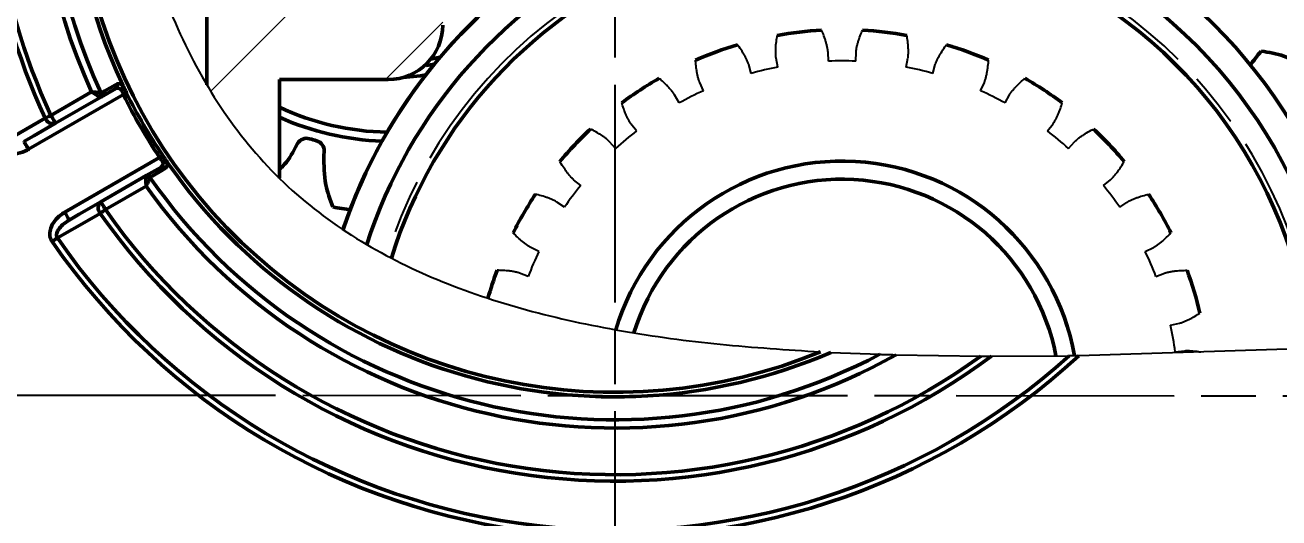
# Model space of a CAD drawing. Header units: millimetres. Extents: x 5395 to 6471, y 1829 to 2617.
# Drawn here: x 5864.8 to 5933.9, y 1956.1 to 1983.2 of the extents above; entities that cross this region are included whole.
import ezdxf

# ---------------------------------------------------------------- set-up
doc = ezdxf.new("R2010")
doc.units = ezdxf.units.MM
doc.linetypes.add('AM_ISO08W050', pattern=[18, 12, -1.5, 3, -1.5])
for name, color, linetype, lineweight in [('AM_5', 3, 'Continuous', 25), ('AM_7', 4, 'AM_ISO08W050', 25), ('AM_BOR', 7, 'Continuous', 50), ('CAXA0', 7, 'Continuous', 70), ('剖面线', 5, 'Continuous', 20)]:
    doc.layers.add(name, color=color, linetype=linetype, lineweight=lineweight)
doc.styles.add('工程字', font='gbenor.shx', dxfattribs={"width": 0.707, "bigfont": 'hztxt.shx'})
doc.dimstyles.new('AM_GB$0', dxfattribs={"dimtxt": 3.5, "dimasz": 2.5, "dimexe": 1, "dimexo": 1, "dimgap": 0.5, "dimtad": 1, "dimdsep": 46, "dimtxsty": '工程字', "dimcen": 0, "dimclrd": 256, "dimclre": 256, "dimclrt": 2, "dimadec": 0, "dimazin": 2, "dimtp": 0.1, "dimtm": 0.1, "dimtfac": 0.71, "dimtmove": 0, "dimatfit": 3, "dimfxl": 0, "dimlwd": -1, "dimlwe": -1, "dimarcsym": 0})

# ---------------------------------------------------------------- blocks, each defined once
blk = doc.blocks.new('*D10')
at = {"layer": 'AM_5', "transparency": 16777216}
for p, q in [((5876.051, 1998.23), (5844.193, 1998.23)), ((5845.193, 1995.73), (5845.193, 1965.304)), ((5876.051, 1962.804), (5844.193, 1962.804))]:
    blk.add_line(p, q, dxfattribs=at)
for points in [[(5844.776, 1995.73), (5845.609, 1995.73), (5845.193, 1998.23)], [(5844.776, 1965.304), (5845.609, 1965.304), (5845.193, 1962.804)]]:
    blk.add_solid(points, dxfattribs=at)
at = {"layer": 'Defpoints', "color": 0}
for p in [(5877.051, 1998.23), (5845.193, 1962.804), (5877.051, 1962.804)]:
    blk.add_point(p, dxfattribs=at)
at = {"layer": 'AM_5', "color": 2, "transparency": 16777216, "insert": (5842.193, 1980.517), "char_height": 5, "attachment_point": 5, "rotation": 90, "style": '工程字'}
blk.add_mtext('35.4', dxfattribs=at)
blk = doc.blocks.new('*D18')
at = {"layer": 'AM_5', "transparency": 16777216}
for p, q in [((5745.345, 1963.885), (5745.345, 2068.08)), ((6111.339, 1982.73), (6111.339, 2068.08)), ((5747.845, 2067.08), (6108.839, 2067.08))]:
    blk.add_line(p, q, dxfattribs=at)
for points in [[(5747.845, 2067.497), (5747.845, 2066.664), (5745.345, 2067.08)], [(6108.839, 2067.497), (6108.839, 2066.664), (6111.339, 2067.08)]]:
    blk.add_solid(points, dxfattribs=at)
at = {"layer": 'Defpoints', "color": 0}
for p in [(6111.339, 2067.08), (6111.339, 1981.73), (5745.345, 1962.885)]:
    blk.add_point(p, dxfattribs=at)
at = {"layer": 'AM_5', "color": 2, "transparency": 16777216, "insert": (5928.342, 2070.08), "char_height": 5, "attachment_point": 5, "style": '工程字'}
blk.add_mtext('366', dxfattribs=at)

msp = doc.modelspace()

# ---------------------------------------------------------------- hatches: boundary and pattern name
at = {"layer": '剖面线'}
h = msp.add_hatch(dxfattribs=at)
h.set_pattern_fill('ANSI31', color=256, scale=2, style=0)
h.set_pattern_definition([(45, (4918.4383, 1346.2436), (-4.490128, 4.490128), [])])
edge = h.paths.add_edge_path(flags=0)
edge.add_line((5874.84484, 2018.51719), (5874.84484, 1979.93313))
edge.add_spline(control_points=[(5874.84484, 1979.93313), (5875.97851, 1978.02151), (5877.31096, 1976.28555), (5878.84484, 1974.78107)], knot_values=[0.08839695, 0.08839695, 0.08839695, 0.08839695, 0.1083256, 0.1083256, 0.1083256, 0.1083256], weights=[1, 1, 1, 1], degree=3, periodic=0)
edge.add_line((5878.84484, 1974.78107), (5878.84484, 1980.22965))
edge.add_line((5878.84484, 1980.22965), (5884.84484, 1980.22965))
edge.add_arc((5884.84484, 1983.22965), 3, 270, 360)
edge.add_line((5887.84484, 1983.22965), (5887.84484, 1984.2297))
edge.add_line((5887.84484, 1984.2297), (5879.84484, 1984.2297))
edge.add_line((5879.84484, 1984.2297), (5879.84484, 1986.22971))
edge.add_line((5879.84484, 1986.22971), (5877.84484, 1986.22971))
edge.add_line((5877.84484, 1986.22971), (5877.84484, 2010.22959))
edge.add_line((5877.84484, 2010.22959), (5879.84484, 2010.22959))
edge.add_line((5879.84484, 2010.22959), (5879.84484, 2012.2296))
edge.add_line((5879.84484, 2012.2296), (5887.84484, 2012.2296))
edge.add_line((5887.84484, 2012.2296), (5887.84484, 2027.07248))
edge.add_arc((5909.84484, 1962.72965), 68, 105, 108.8765036, ccw=False)
edge.add_line((5892.24515, 2028.41261), (5892.51169, 2027.41784))
edge.add_arc((5894.44354, 2027.93548), 2, 195, 283.2894241)
edge.add_arc((5909.84484, 1962.72965), 65, 76.7105759, 103.2894241, ccw=False)
edge.add_arc((5925.24614, 2027.93548), 2, 256.7105759, 345)
edge.add_line((5927.17799, 2027.41784), (5927.44454, 2028.41261))
edge.add_arc((5909.84484, 1962.72965), 68, 51.8841878, 75, ccw=False)
edge.add_line((5951.81805, 2016.22965), (5942.84484, 2016.22965))
edge.add_line((5942.84484, 2016.22965), (5942.84484, 2010.22959))
edge.add_line((5942.84484, 2010.22959), (5947.84484, 2010.22959))
edge.add_line((5947.84484, 2010.22959), (5947.84484, 2012.2296))
edge.add_line((5947.84484, 2012.2296), (5975.54484, 2012.2296))
edge.add_line((5975.54484, 2012.2296), (5975.54484, 2013.1296))
edge.add_line((5975.54484, 2013.1296), (5977.04484, 2013.1296))
edge.add_line((5977.04484, 2013.1296), (5977.04484, 2012.2296))
edge.add_line((5977.04484, 2012.2296), (5980.84484, 2012.2296))
edge.add_line((5980.84484, 2012.2296), (5980.84484, 2016.22961))
edge.add_line((5980.84484, 2016.22961), (5960.69081, 2016.22961))
edge.add_arc((5908.84484, 1962.72965), 74.5, 45.8995051, 59.2112249)
edge.add_line((5946.9795, 2026.72963), (5963.67404, 2026.72963))
edge.add_spline(control_points=[(5963.67404, 2026.72963), (5946.55824, 2030.0172), (5922.67492, 2038.09506), (5886.5556, 2036.35512), (5876.84794, 2024.36732), (5874.54195, 2019.83082)], knot_values=[0.69037926, 0.69037926, 0.69037926, 0.69037926, 0.83999889, 0.93027121, 0.97350053, 0.97350053, 0.97350053, 0.97350053], weights=[1, 1, 1, 1, 1, 1], degree=3, periodic=0)
edge.add_arc((5871.84484, 2018.51719), 3, 0, 25.9685048, ccw=False)

# ---------------------------------------------------------------- linework, layer by layer
at = {"layer": 'AM_5'}
for p, q in [((5937.08459, 1965.43891), (5922.8886, 1964.99263)), ((5909.22874, 1965.18381), (5911.93177, 1965.07683)), ((5912.83272, 1965.05073), (5917.48612, 1964.97481)), ((5918.0779, 1964.97147), (5922.35669, 1964.98627))]:
    msp.add_line(p, q, dxfattribs=at)
for points, knots in [([(5870.22278, 2004.95489), (5870.07843, 2003.05149), (5869.79106, 1999.2625), (5870.21865, 1993.61374), (5871.29017, 1988.15202), (5873.08923, 1983.02194), (5875.63016, 1978.38287), (5878.94623, 1974.416), (5882.99967, 1971.34387), (5887.56004, 1969.06264), (5892.48958, 1967.42178), (5897.72031, 1966.29647), (5903.13994, 1965.56709), (5906.80995, 1965.33129), (5908.65359, 1965.21284)], [0, 0, 0, 0, 0.08889689, 0.17696252, 0.26315343, 0.34779077, 0.42940404, 0.50851656, 0.58696754, 0.6647502, 0.74528071, 0.82856792, 0.91388031, 1, 1, 1, 1]), ([(5911.93177, 1965.07683), (5911.9992, 1965.07474), (5912.17882, 1965.06915), (5912.50201, 1965.05967), (5912.73784, 1965.05329), (5912.83272, 1965.05073)], [0, 0, 0, 0, 0.264313183, 0.704007859, 1, 1, 1, 1]), ([(5917.48612, 1964.97481), (5917.64193, 1964.97383), (5917.85006, 1964.97252), (5918.03213, 1964.97168), (5918.0779, 1964.97147)], [0, 0, 0, 0, 0.74860906, 1, 1, 1, 1]), ([(5922.8886, 1964.99263), (5922.76437, 1964.99108), (5922.57582, 1964.98872), (5922.41242, 1964.98689), (5922.35669, 1964.98627)], [0, 0, 0, 0, 0.65890171, 1, 1, 1, 1])]:
    msp.add_open_spline(points, degree=3, knots=knots, dxfattribs=at)
at = {"layer": 'AM_7'}
for p, q in [((5897.34484, 1859.93565), (5897.34484, 2065.52365)), ((6000.13884, 1962.72793), (5742.55084, 1962.88634))]:
    msp.add_line(p, q, dxfattribs=at)
msp.add_arc((5909.84484, 1962.72965), 26.25, 5.8463411, 162.7721551, dxfattribs=at)
at = {"layer": 'AM_BOR'}
for p, q in [((5874.84484, 2018.51719), (5874.84484, 1979.93313)), ((5887.17746, 1981.34315), (5887.71172, 1981.46798)), ((5887.39065, 1981.08201), (5886.93287, 1980.99072)), ((5884.84484, 1980.22965), (5878.84484, 1980.22965)), ((5878.84484, 1974.78107), (5878.84484, 1980.22965)), ((5870.24829, 1979.39485), (5865.02184, 1976.37736)), ((5866.26019, 1978.24702), (5868.49986, 1979.54009)), ((5869.01414, 1979.25966), (5866.51019, 1977.814)), ((5869.82491, 1979.72776), (5869.01414, 1979.25966)), ((5879.7371, 1976.49369), (5879.84403, 1976.69019)), ((5867.02184, 1972.91325), (5872.24829, 1975.93075)), ((5881.31511, 1976.26534), (5881.30082, 1976.04209)), ((5871.51414, 1974.92954), (5872.32491, 1975.39763)), ((5869.01018, 1973.48388), (5871.51414, 1974.92954)), ((5871.49986, 1974.34394), (5869.26018, 1973.05086))]:
    msp.add_line(p, q, dxfattribs=at)
at = {"layer": 'AM_BOR', "flags": 128}
for points in [[(5869.07833, 1979.50966), (5869.22522, 1979.59437), (5869.81282, 1979.93322), (5869.8893, 1979.97732)], [(5886.91152, 1980.47965), (5886.61936, 1980.43455), (5885.64802, 1980.33917)], [(5870.42774, 1979.48316), (5870.42429, 1979.48146), (5870.41408, 1979.47644), (5870.3975, 1979.46828), (5870.37518, 1979.45729), (5870.34798, 1979.44391), (5870.31696, 1979.42864), (5870.2833, 1979.41208), (5870.24829, 1979.39485)], [(5863.58789, 1976.73727), (5864.20103, 1977.09191), (5865.93971, 1978.0977)], [(5866.51019, 1977.814), (5865.31613, 1977.12462), (5864.77184, 1976.81037)], [(5865.93971, 1978.0977), (5865.97266, 1978.11306), (5866.00839, 1978.1297), (5866.04654, 1978.14748), (5866.08674, 1978.16621), (5866.12862, 1978.18572), (5866.17177, 1978.20582), (5866.21576, 1978.22632), (5866.26019, 1978.24702)], [(5866.51019, 1977.814), (5866.50538, 1977.82232), (5866.49115, 1977.84697), (5866.46805, 1977.88698), (5866.43696, 1977.94083), (5866.39908, 1978.00645), (5866.35585, 1978.08131), (5866.30896, 1978.16254), (5866.26019, 1978.24702)], [(5865.02184, 1976.37736), (5864.97306, 1976.46183), (5864.92617, 1976.54306), (5864.88295, 1976.61792), (5864.84506, 1976.68354), (5864.81397, 1976.73739), (5864.79087, 1976.77741), (5864.77664, 1976.80205), (5864.77184, 1976.81037)], [(5872.41449, 1976.042), (5872.4113, 1976.03986), (5872.40184, 1976.03353), (5872.38648, 1976.02325), (5872.36581, 1976.00941), (5872.34063, 1975.99256), (5872.31189, 1975.97332), (5872.28071, 1975.95245), (5872.24829, 1975.93075)], [(5872.57323, 1975.32862), (5872.42641, 1975.24375), (5871.83917, 1974.90431), (5871.76274, 1974.86013)], [(5867.27184, 1972.48024), (5867.81613, 1972.79449), (5869.01018, 1973.48388)], [(5869.26018, 1973.05086), (5869.22005, 1973.02274), (5869.1803, 1972.99489), (5869.14132, 1972.96758), (5869.10348, 1972.94106), (5869.06716, 1972.91561), (5869.03269, 1972.89146), (5869.00041, 1972.86884), (5868.97064, 1972.84798)], [(5869.26018, 1973.05086), (5869.21141, 1973.13534), (5869.16451, 1973.21657), (5869.12129, 1973.29143), (5869.08341, 1973.35705), (5869.05232, 1973.4109), (5869.02922, 1973.45092), (5869.01499, 1973.47556), (5869.01018, 1973.48388)], [(5868.97064, 1972.84798), (5868.35678, 1972.49429), (5866.61656, 1971.49146)], [(5867.27184, 1972.48024), (5867.26703, 1972.48856), (5867.25281, 1972.5132), (5867.2297, 1972.55322), (5867.19862, 1972.60707), (5867.16073, 1972.67268), (5867.11751, 1972.74755), (5867.07061, 1972.82878), (5867.02184, 1972.91325)], [(5866.61656, 1971.49146), (5866.58665, 1971.47079), (5866.55423, 1971.44838), (5866.51961, 1971.42445), (5866.48312, 1971.39923), (5866.44511, 1971.37297), (5866.40596, 1971.34591), (5866.36603, 1971.31831), (5866.32571, 1971.29044)]]:
    msp.add_lwpolyline(points, dxfattribs=at)
at = {"layer": 'AM_BOR'}
for centre, radius, start, end in [((5897.34484, 1962.72965), 90, 98.9592069, 171.0407931), ((5897.34484, 1962.72965), 89, 98.9592069, 171.0407931), ((5897.34484, 1962.72965), 84.29469, 53.1999316, 3.8286633), ((5897.34484, 1962.72965), 83.29504, 54.8418405, 3.7020522), ((5897.34484, 1962.72965), 81.08535, 59.1037129, 185.0144154), ((5897.34484, 1962.72965), 80.79279, 59.7482155, 185.0144154), ((5897.34484, 1962.72965), 77.12515, 70.2973525, 185.2557411), ((5897.34484, 1962.72965), 76.41805, 73.101553, 185.2557411), ((5897.34484, 1992.72965), 37.70711, 121.4066475, 205.349291), ((5897.34484, 1992.72965), 37.35355, 122.7569046, 205.349291), ((5897.34484, 1992.72965), 34.64645, 133.0521786, 204.9812534), ((5897.34484, 1992.72965), 34.29289, 134.4412018, 204.9812534), ((5897.34484, 1992.72965), 31.71746, 145.4337557, 204.5725578), ((5897.34484, 1992.72965), 31.2643, 147.6054603, 205.0229611), ((5897.34484, 1992.72965), 30, 154.2788637, 205.2707694), ((5897.34484, 1992.72965), 29.75, 155.7365709, 292.3414933), ((5909.84484, 1962.72965), 29, 119.3067387, 161.4652323), ((5909.84484, 1962.72965), 29, 119.3067387, 161.4327933), ((5909.84484, 1962.72965), 27.5, 114.6205628, 162.2202407), ((5909.84484, 1962.72965), 27.5, 5.6657277, 65.3794372), ((5909.84484, 1962.72965), 29, 5.50615, 60.6932662), ((5909.84484, 1962.67163), 26, 111.770374, 162.7588521), ((5909.84484, 1962.67163), 26, 6.0134468, 68.7479933), ((5884.84484, 1983.22965), 3, 270, 0), ((5909.84484, 1962.72965), 20.25, 93.1790909, 100.1542424), ((5909.84484, 1962.72965), 20.25, 79.8457576, 86.8209091), ((5909.84484, 1962.72965), 20.25, 106.5124242, 113.4875758), ((5909.84484, 1962.72965), 20.25, 66.5124242, 73.4875758), ((5947.45611, 1969.69058), 18.9, 140.1761548, 143.2584802), ((5869.7226, 1979.88725), 0.18948, 302.6788868, 28.3837325), ((5909.84484, 1962.72965), 20.25, 119.8457576, 126.8209091), ((5909.84484, 1962.72965), 20.25, 53.1790909, 60.1542424), ((5868.79422, 1979.44659), 0.22854, 310.10453, 14.9191109), ((5868.91178, 1979.41919), 0.18954, 302.687292, 28.5117562), ((5897.34484, 1992.72965), 30.2, 206.2027984, 213.7972016), ((5897.34484, 1992.72965), 30, 206.2027984, 213.7972016), ((5885.01086, 1991.8215), 14.5, 244.8339841, 269.105086), ((5866.3705, 1978.24855), 0.45644, 199.2978876, 287.819813), ((5885.01086, 1991.8215), 15, 245.7280712, 268.062095), ((5909.84484, 1962.72965), 20.25, 133.1790909, 140.1542424), ((5909.84484, 1962.72965), 20.25, 39.8457576, 46.8209091), ((5880.3447, 1976.41774), 0.56999, 73.1465658, 151.4467089), ((5885.01086, 1991.8215), 15.525, 253.1472273, 254.6352338), ((5880.74628, 1976.30176), 0.56999, 356.3357522, 74.6358953), ((5909.84484, 1962.72965), 13, 10.0114485, 163.4709729), ((5872.41187, 1975.22928), 0.18948, 31.6172811, 117.3195578), ((5897.34484, 1992.72965), 30, 214.7292306, 293.3364605), ((5871.56606, 1974.6456), 0.22855, 45.0821773, 109.8950323), ((5897.34484, 1992.72965), 31.71746, 215.4274422, 299.2294104), ((5871.60111, 1974.76113), 0.18954, 31.4882862, 117.3131621), ((5897.34484, 1992.72965), 31.2643, 214.9770389, 297.8117538), ((5909.84484, 1962.72965), 12, 10.8268849, 162.9050531), ((5909.84484, 1962.72965), 20.25, 146.5124242, 153.4875758), ((5909.84484, 1962.72965), 20.25, 26.5124242, 33.4875758), ((5869.31668, 1973.14564), 0.45645, 132.1810139, 220.7014771), ((5897.34484, 1992.72965), 34.29289, 215.0187466, 305.9678446), ((5885.01086, 1991.8215), 18.9, 260.1761548, 263.2584802), ((5897.34484, 1992.72965), 34.64645, 215.0187466, 306.7566736), ((5897.34484, 1992.72965), 37.70711, 214.650709, 312.6428035), ((5897.34484, 1992.72965), 37.35355, 214.650709, 312.0360127), ((5909.84484, 1962.72965), 20.25, 159.8457576, 164.4256611), ((5909.84484, 1962.72965), 20.25, 13.1790909, 20.1542424)]:
    msp.add_arc(centre, radius, start, end, dxfattribs=at)
for points, knots in [([(5935.64576, 1980.79328), (5935.17172, 1981.06663), (5934.32474, 1981.55501), (5933.36373, 1981.72142), (5932.94059, 1981.7947)], [0, 0, 0, 0, 0.559695921, 1, 1, 1, 1]), ([(5869.8893, 1979.97732), (5869.92669, 1979.98892), (5870.00151, 1980.01212), (5870.12905, 1979.95208), (5870.20879, 1979.87931), (5870.23605, 1979.85443)], [0, 0, 0, 0, 0.39659166, 0.7937453, 1, 1, 1, 1]), ([(5870.23605, 1979.85443), (5870.23354, 1979.83781), (5870.22853, 1979.80458), (5870.19645, 1979.75162), (5870.15834, 1979.71205), (5870.13061, 1979.69097), (5870.12047, 1979.68416), (5870.1192, 1979.68332)], [0, 0, 0, 0, 0.28121402, 0.56233261, 0.845704, 0.98077683, 1, 1, 1, 1]), ([(5870.23605, 1979.85443), (5870.23574, 1979.85993), (5870.23503, 1979.87252), (5870.22738, 1979.89687), (5870.21976, 1979.91394), (5870.21583, 1979.92275)], [0, 0, 0, 0, 0.27244183, 0.62451575, 1, 1, 1, 1]), ([(5870.21583, 1979.92275), (5870.22306, 1979.90747), (5870.25487, 1979.84016), (5870.32426, 1979.69468), (5870.39326, 1979.55363), (5870.42774, 1979.48316)], [0, 0, 0, 0, 0.1281854, 0.56438729, 1, 1, 1, 1]), ([(5868.49986, 1979.54009), (5868.50136, 1979.53999), (5868.5049, 1979.53974), (5868.51244, 1979.53921), (5868.52705, 1979.53817), (5868.55831, 1979.53598), (5868.63027, 1979.53096), (5868.75778, 1979.52223), (5868.91095, 1979.5121), (5868.98233, 1979.50752), (5869.01506, 1979.50543)], [0, 0, 0, 0, 0.007292414, 0.017174699, 0.036649734, 0.078362576, 0.16932495, 0.388228112, 0.719512876, 1, 1, 1, 1]), ([(5868.94144, 1979.27178), (5868.91335, 1979.28879), (5868.85208, 1979.32589), (5868.72083, 1979.40554), (5868.61165, 1979.47197), (5868.55006, 1979.50949), (5868.52323, 1979.52584), (5868.51067, 1979.5335), (5868.50419, 1979.53746), (5868.50115, 1979.53931), (5868.49986, 1979.54009)], [0, 0, 0, 0, 0.28049433, 0.611829, 0.83024758, 0.92134918, 0.96319965, 0.98274761, 0.99271049, 1, 1, 1, 1]), ([(5869.01414, 1979.25966), (5869.01107, 1979.25815), (5868.99292, 1979.24919), (5868.9648, 1979.26153), (5868.94144, 1979.27178)], [0, 0, 0, 0, 0.169463075, 1, 1, 1, 1]), ([(5869.01506, 1979.50543), (5869.03432, 1979.50238), (5869.05754, 1979.4987), (5869.0753, 1979.50806), (5869.07833, 1979.50966)], [0, 0, 0, 0, 0.829516303, 1, 1, 1, 1]), ([(5870.1192, 1979.68332), (5870.10114, 1979.69582), (5870.0391, 1979.73879), (5869.93212, 1979.76877), (5869.86088, 1979.74152), (5869.82491, 1979.72776)], [0, 0, 0, 0, 0.1688918, 0.58029421, 1, 1, 1, 1]), ([(5870.24829, 1979.39485), (5870.2246, 1979.44682), (5870.17696, 1979.55131), (5870.13852, 1979.63916), (5870.1192, 1979.68332)], [0, 0, 0, 0, 0.49740255, 1, 1, 1, 1]), ([(5865.02184, 1976.37736), (5864.99923, 1976.36468), (5864.80931, 1976.25817), (5864.45481, 1976.13275), (5863.9921, 1976.11012), (5863.64749, 1976.20552), (5863.40257, 1976.36578), (5863.312, 1976.51434), (5863.26838, 1976.5859)], [0, 0, 0, 0, 0.03965512, 0.33306277, 0.56510363, 0.73665879, 0.87314475, 1, 1, 1, 1]), ([(5878.84484, 1975.28299), (5878.90297, 1975.33375), (5879.28281, 1975.66543), (5879.52878, 1976.11387), (5879.7371, 1976.49369)], [0, 0, 0, 0, 0.15302814, 1, 1, 1, 1]), ([(5872.43357, 1975.67472), (5872.43329, 1975.6751), (5872.40699, 1975.71079), (5872.3468, 1975.79257), (5872.28113, 1975.88469), (5872.24829, 1975.93075)], [0, 0, 0, 0, 0.00531309, 0.50263769, 1, 1, 1, 1]), ([(5872.41449, 1976.042), (5872.45829, 1975.9769), (5872.54593, 1975.84663), (5872.63723, 1975.71379), (5872.67961, 1975.65258), (5872.68924, 1975.63868)], [0, 0, 0, 0, 0.43561295, 0.87181411, 1, 1, 1, 1]), ([(5881.30082, 1976.04209), (5881.30112, 1975.49488), (5881.30165, 1974.51719), (5881.63804, 1973.60172), (5881.78615, 1973.19863)], [0, 0, 0, 0, 0.55969548, 1, 1, 1, 1]), ([(5872.32491, 1975.39763), (5872.35481, 1975.42191), (5872.41403, 1975.46998), (5872.44156, 1975.57761), (5872.43537, 1975.65283), (5872.43357, 1975.67472)], [0, 0, 0, 0, 0.41970512, 0.83110712, 1, 1, 1, 1]), ([(5872.64018, 1975.69035), (5872.62453, 1975.69649), (5872.59325, 1975.70877), (5872.53134, 1975.70747), (5872.47801, 1975.69426), (5872.4459, 1975.68076), (5872.43493, 1975.67539), (5872.43357, 1975.67472)], [0, 0, 0, 0, 0.28120801, 0.56232817, 0.84569719, 0.98077195, 1, 1, 1, 1]), ([(5872.64018, 1975.69035), (5872.64809, 1975.65431), (5872.67124, 1975.54887), (5872.65947, 1975.40839), (5872.60196, 1975.3552), (5872.57323, 1975.32862)], [0, 0, 0, 0, 0.20625455, 0.60340925, 1, 1, 1, 1]), ([(5872.68924, 1975.63868), (5872.68331, 1975.64685), (5872.67141, 1975.66325), (5872.65389, 1975.68173), (5872.64371, 1975.68813), (5872.64018, 1975.69035)], [0, 0, 0, 0, 0.39256922, 0.7890378, 1, 1, 1, 1]), ([(5871.48828, 1974.86052), (5871.4883, 1974.8664), (5871.48841, 1974.90062), (5871.50249, 1974.91644), (5871.51414, 1974.92954)], [0, 0, 0, 0, 0.17190986, 1, 1, 1, 1]), ([(5871.49986, 1974.34394), (5871.49983, 1974.34545), (5871.49974, 1974.349), (5871.49956, 1974.3566), (5871.4992, 1974.37131), (5871.49846, 1974.40272), (5871.49676, 1974.47482), (5871.49382, 1974.60258), (5871.49046, 1974.75607), (5871.48897, 1974.82769), (5871.48828, 1974.86052)], [0, 0, 0, 0, 0.00728968, 0.01725439, 0.03680317, 0.07865327, 0.16975513, 0.38817041, 0.71950829, 1, 1, 1, 1]), ([(5871.72744, 1974.80745), (5871.71289, 1974.77806), (5871.68116, 1974.71396), (5871.61335, 1974.57624), (5871.55715, 1974.46145), (5871.52552, 1974.39662), (5871.51179, 1974.36845), (5871.50538, 1974.35527), (5871.50207, 1974.34848), (5871.50052, 1974.34529), (5871.49986, 1974.34394)], [0, 0, 0, 0, 0.28048716, 0.61176868, 0.83067113, 0.92163518, 0.96335026, 0.98282028, 0.99270699, 1, 1, 1, 1]), ([(5871.76274, 1974.86013), (5871.74999, 1974.84904), (5871.73463, 1974.83566), (5871.72849, 1974.81156), (5871.72744, 1974.80745)], [0, 0, 0, 0, 0.82951352, 1, 1, 1, 1]), ([(5866.32571, 1971.29044), (5866.28431, 1971.36697), (5866.20163, 1971.51975), (5866.18636, 1971.81504), (5866.28067, 1972.16877), (5866.54934, 1972.58363), (5866.85196, 1972.79475), (5867.02184, 1972.91325)], [0, 0, 0, 0, 0.13166538, 0.26287747, 0.44004829, 0.68568159, 1, 1, 1, 1]), ([(5866.61656, 1971.49146), (5866.60298, 1971.5136), (5866.57987, 1971.5513), (5866.56178, 1971.64251), (5866.58061, 1971.7846), (5866.6914, 1971.99442), (5866.91985, 1972.25037), (5867.14317, 1972.39621), (5867.27184, 1972.48024)], [0, 0, 0, 0, 0.05733358, 0.09762718, 0.20570481, 0.37535603, 0.64012353, 1, 1, 1, 1])]:
    msp.add_open_spline(points, degree=3, knots=knots, dxfattribs=at)
at = {"layer": 'CAXA0', "linetype": 'Continuous', "lineweight": 25}
for p, q in [((5906.30743, 1980.91377), (5906.21123, 1981.40828)), ((5909.09336, 1981.2394), (5909.07292, 1981.74276)), ((5910.59633, 1981.2394), (5910.61676, 1981.74276)), ((5913.38225, 1980.91377), (5913.47845, 1981.40828)), ((5904.84497, 1980.56716), (5904.709, 1981.05224)), ((5914.84471, 1980.56716), (5914.98068, 1981.05224)), ((5902.20923, 1979.60783), (5902.00159, 1980.06683)), ((5917.48045, 1979.60783), (5917.6881, 1980.06683)), ((5900.86613, 1978.9333), (5900.62196, 1979.37395)), ((5918.82355, 1978.9333), (5919.06773, 1979.37395)), ((5898.52267, 1977.39199), (5898.21478, 1977.79072)), ((5921.16701, 1977.39199), (5921.47491, 1977.79072)), ((5897.37133, 1976.4259), (5897.03212, 1976.79836)), ((5922.31835, 1976.4259), (5922.65756, 1976.79836)), ((5895.4465, 1974.38569), (5895.05494, 1974.70267)), ((5924.24319, 1974.38569), (5924.63474, 1974.70267)), ((5894.54898, 1973.18012), (5894.13302, 1973.46432)), ((5925.1407, 1973.18012), (5925.55666, 1973.46432)), ((5893.14654, 1970.75101), (5892.69244, 1970.96915)), ((5926.54314, 1970.75101), (5926.99724, 1970.96915)), ((5892.55124, 1969.37096), (5892.08095, 1969.55157)), ((5927.13844, 1969.37096), (5927.60873, 1969.55157)), ((5927.94289, 1966.6839), (5928.43506, 1966.79144)), ((5928.20388, 1965.20376), (5928.70314, 1965.27105))]:
    msp.add_line(p, q, dxfattribs=at)
for start, end in [(87.6750987, 92.3249013), (101.0084321, 105.6582346), (74.3417654, 78.9915679), (114.3417654, 118.9915679), (61.0084321, 65.6582346), (127.6750987, 132.3249013), (47.6750987, 52.3249013), (141.0084321, 145.6582346), (34.3417654, 38.9915679), (154.3417654, 158.9915679), (21.0084321, 25.6582346), (7.6750987, 12.3249013)]:
    msp.add_arc((5909.84484, 1962.72965), 18.525, start, end, dxfattribs=at)
for points, knots in [([(5906.21123, 1981.40828), (5906.21123, 1981.40828), (5906.20325, 1981.45939), (5906.19871, 1981.50865), (5906.19001, 1981.62079), (5906.1875, 1981.76912), (5906.1923, 1981.95397), (5906.20918, 1982.20131), (5906.23769, 1982.43809), (5906.26603, 1982.61214), (5906.27479, 1982.66247)], [0, 0, 0, 0, 0.04494668, 0.0900036, 0.18043193, 0.36254626, 0.54636407, 0.73187967, 1.10795023, 1.26133475, 1.26133475, 1.26133475, 1.26133475]), ([(5909.07292, 1981.74276), (5909.07292, 1981.74276), (5909.0689, 1981.79434), (5909.06196, 1981.84332), (5909.04456, 1981.95444), (5909.0128, 1982.09935), (5908.96549, 1982.27811), (5908.89203, 1982.51489), (5908.80969, 1982.73871), (5908.74196, 1982.90153), (5908.72183, 1982.94849)], [0, 0, 0, 0, 0.04494668, 0.0900036, 0.18043193, 0.36254626, 0.54636407, 0.73187967, 1.10795023, 1.26133475, 1.26133475, 1.26133475, 1.26133475]), ([(5910.61676, 1981.74276), (5910.61676, 1981.74276), (5910.62078, 1981.79434), (5910.62772, 1981.84332), (5910.64512, 1981.95444), (5910.67688, 1982.09935), (5910.72419, 1982.27811), (5910.79766, 1982.51489), (5910.88, 1982.73871), (5910.94772, 1982.90153), (5910.96785, 1982.94849)], [0, 0, 0, 0, 0.04494668, 0.0900036, 0.18043193, 0.36254626, 0.54636407, 0.73187967, 1.10795023, 1.26133475, 1.26133475, 1.26133475, 1.26133475]), ([(5913.47845, 1981.40828), (5913.47845, 1981.40828), (5913.48644, 1981.45939), (5913.49098, 1981.50865), (5913.49967, 1981.62079), (5913.50219, 1981.76912), (5913.49738, 1981.95397), (5913.4805, 1982.20131), (5913.452, 1982.43809), (5913.42365, 1982.61214), (5913.41489, 1982.66247)], [0, 0, 0, 0, 0.04494668, 0.0900036, 0.18043193, 0.36254626, 0.54636407, 0.73187967, 1.10795023, 1.26133475, 1.26133475, 1.26133475, 1.26133475]), ([(5904.709, 1981.05224), (5904.709, 1981.05224), (5904.6932, 1981.1015), (5904.67515, 1981.14756), (5904.63259, 1981.25167), (5904.56827, 1981.38535), (5904.48101, 1981.54839), (5904.35492, 1981.76185), (5904.22318, 1981.96064), (5904.11973, 1982.10346), (5904.08932, 1982.1445)], [0, 0, 0, 0, 0.04494668, 0.0900036, 0.18043193, 0.36254626, 0.54636407, 0.73187967, 1.10795023, 1.26133475, 1.26133475, 1.26133475, 1.26133475]), ([(5914.98068, 1981.05224), (5914.98068, 1981.05224), (5914.99649, 1981.1015), (5915.01454, 1981.14756), (5915.05709, 1981.25167), (5915.12142, 1981.38535), (5915.20868, 1981.54839), (5915.33476, 1981.76185), (5915.4665, 1981.96064), (5915.56995, 1982.10346), (5915.60036, 1982.1445)], [0, 0, 0, 0, 0.04494668, 0.0900036, 0.18043193, 0.36254626, 0.54636407, 0.73187967, 1.10795023, 1.26133475, 1.26133475, 1.26133475, 1.26133475]), ([(5902.00159, 1980.06683), (5902.00159, 1980.06683), (5901.98203, 1980.11472), (5901.96625, 1980.16161), (5901.93193, 1980.26871), (5901.89528, 1980.41246), (5901.85733, 1980.59344), (5901.81671, 1980.83801), (5901.78984, 1981.07498), (5901.77728, 1981.25088), (5901.7742, 1981.30187)], [0, 0, 0, 0, 0.04494668, 0.0900036, 0.18043193, 0.36254626, 0.54636407, 0.73187967, 1.10795023, 1.26133475, 1.26133475, 1.26133475, 1.26133475]), ([(5917.6881, 1980.06683), (5917.6881, 1980.06683), (5917.70765, 1980.11472), (5917.72343, 1980.16161), (5917.75775, 1980.26871), (5917.79441, 1980.41246), (5917.83236, 1980.59344), (5917.87298, 1980.83801), (5917.89984, 1981.07498), (5917.9124, 1981.25088), (5917.91548, 1981.30187)], [0, 0, 0, 0, 0.04494668, 0.0900036, 0.18043193, 0.36254626, 0.54636407, 0.73187967, 1.10795023, 1.26133475, 1.26133475, 1.26133475, 1.26133475]), ([(5900.62196, 1979.37395), (5900.62196, 1979.37395), (5900.59522, 1979.41823), (5900.56703, 1979.45889), (5900.50162, 1979.55038), (5900.4082, 1979.66562), (5900.28569, 1979.80414), (5900.11377, 1979.98277), (5899.93974, 1980.14582), (5899.80615, 1980.26093), (5899.76709, 1980.29386)], [0, 0, 0, 0, 0.04494668, 0.0900036, 0.18043193, 0.36254626, 0.54636407, 0.73187967, 1.10795023, 1.26133475, 1.26133475, 1.26133475, 1.26133475]), ([(5919.06773, 1979.37395), (5919.06773, 1979.37395), (5919.09446, 1979.41823), (5919.12265, 1979.45889), (5919.18807, 1979.55038), (5919.28149, 1979.66562), (5919.40399, 1979.80414), (5919.57591, 1979.98277), (5919.74994, 1980.14582), (5919.88354, 1980.26093), (5919.92259, 1980.29386)], [0, 0, 0, 0, 0.04494668, 0.0900036, 0.18043193, 0.36254626, 0.54636407, 0.73187967, 1.10795023, 1.26133475, 1.26133475, 1.26133475, 1.26133475]), ([(5898.21478, 1977.79072), (5898.21478, 1977.79072), (5898.1847, 1977.83281), (5898.15853, 1977.8748), (5898.10044, 1977.9711), (5898.03162, 1978.10253), (5897.95296, 1978.26988), (5897.85703, 1978.49848), (5897.77624, 1978.72287), (5897.72346, 1978.89113), (5897.7087, 1978.94003)], [0, 0, 0, 0, 0.04494668, 0.0900036, 0.18043193, 0.36254626, 0.54636407, 0.73187967, 1.10795023, 1.26133475, 1.26133475, 1.26133475, 1.26133475]), ([(5921.47491, 1977.79072), (5921.47491, 1977.79072), (5921.50498, 1977.83281), (5921.53115, 1977.8748), (5921.58924, 1977.9711), (5921.65806, 1978.10253), (5921.73673, 1978.26988), (5921.83265, 1978.49848), (5921.91344, 1978.72287), (5921.96623, 1978.89113), (5921.98099, 1978.94003)], [0, 0, 0, 0, 0.04494668, 0.0900036, 0.18043193, 0.36254626, 0.54636407, 0.73187967, 1.10795023, 1.26133475, 1.26133475, 1.26133475, 1.26133475]), ([(5897.03212, 1976.79836), (5897.03212, 1976.79836), (5896.99589, 1976.83528), (5896.95909, 1976.86834), (5896.87434, 1976.94228), (5896.75686, 1977.03287), (5896.60571, 1977.1394), (5896.39723, 1977.27357), (5896.19029, 1977.3921), (5896.03375, 1977.47329), (5895.98815, 1977.49632)], [0, 0, 0, 0, 0.04494668, 0.0900036, 0.18043193, 0.36254626, 0.54636407, 0.73187967, 1.10795023, 1.26133475, 1.26133475, 1.26133475, 1.26133475]), ([(5922.65756, 1976.79836), (5922.65756, 1976.79836), (5922.69379, 1976.83528), (5922.73059, 1976.86834), (5922.81535, 1976.94228), (5922.93282, 1977.03287), (5923.08397, 1977.1394), (5923.29245, 1977.27357), (5923.49939, 1977.3921), (5923.65593, 1977.47329), (5923.70153, 1977.49632)], [0, 0, 0, 0, 0.04494668, 0.0900036, 0.18043193, 0.36254626, 0.54636407, 0.73187967, 1.10795023, 1.26133475, 1.26133475, 1.26133475, 1.26133475]), ([(5895.05494, 1974.70267), (5895.05494, 1974.70267), (5895.01597, 1974.73669), (5894.98083, 1974.77151), (5894.90209, 1974.85182), (5894.80482, 1974.96383), (5894.68968, 1975.10853), (5894.54362, 1975.30885), (5894.41326, 1975.50856), (5894.3231, 1975.66011), (5894.29746, 1975.70429)], [0, 0, 0, 0, 0.04494668, 0.0900036, 0.18043193, 0.36254626, 0.54636407, 0.73187967, 1.10795023, 1.26133475, 1.26133475, 1.26133475, 1.26133475]), ([(5924.63474, 1974.70267), (5924.63474, 1974.70267), (5924.67371, 1974.73669), (5924.70885, 1974.77151), (5924.78759, 1974.85182), (5924.88486, 1974.96383), (5925, 1975.10853), (5925.14606, 1975.30885), (5925.27642, 1975.50856), (5925.36658, 1975.66011), (5925.39223, 1975.70429)], [0, 0, 0, 0, 0.04494668, 0.0900036, 0.18043193, 0.36254626, 0.54636407, 0.73187967, 1.10795023, 1.26133475, 1.26133475, 1.26133475, 1.26133475]), ([(5894.13302, 1973.46432), (5894.13302, 1973.46432), (5894.08926, 1973.49189), (5894.04582, 1973.51557), (5893.9463, 1973.56797), (5893.8111, 1973.62903), (5893.63945, 1973.69783), (5893.40566, 1973.7803), (5893.17696, 1973.84791), (5893.00591, 1973.89082), (5892.95623, 1973.90271)], [0, 0, 0, 0, 0.04494668, 0.0900036, 0.18043193, 0.36254626, 0.54636407, 0.73187967, 1.10795023, 1.26133475, 1.26133475, 1.26133475, 1.26133475]), ([(5925.55666, 1973.46432), (5925.55666, 1973.46432), (5925.60043, 1973.49189), (5925.64386, 1973.51557), (5925.74338, 1973.56797), (5925.87859, 1973.62903), (5926.05023, 1973.69783), (5926.28403, 1973.7803), (5926.51273, 1973.84791), (5926.68377, 1973.89082), (5926.73345, 1973.90271)], [0, 0, 0, 0, 0.04494668, 0.0900036, 0.18043193, 0.36254626, 0.54636407, 0.73187967, 1.10795023, 1.26133475, 1.26133475, 1.26133475, 1.26133475]), ([(5892.69244, 1970.96915), (5892.69244, 1970.96915), (5892.64667, 1970.99327), (5892.60445, 1971.01904), (5892.50931, 1971.07903), (5892.38883, 1971.16559), (5892.24342, 1971.27983), (5892.0551, 1971.44107), (5891.8822, 1971.60533), (5891.75952, 1971.73201), (5891.72438, 1971.76908)], [0, 0, 0, 0, 0.04494668, 0.0900036, 0.18043193, 0.36254626, 0.54636407, 0.73187967, 1.10795023, 1.26133475, 1.26133475, 1.26133475, 1.26133475]), ([(5926.99724, 1970.96915), (5926.99724, 1970.96915), (5927.04301, 1970.99327), (5927.08524, 1971.01904), (5927.18037, 1971.07903), (5927.30086, 1971.16559), (5927.44626, 1971.27983), (5927.63458, 1971.44107), (5927.80748, 1971.60533), (5927.93016, 1971.73201), (5927.9653, 1971.76908)], [0, 0, 0, 0, 0.04494668, 0.0900036, 0.18043193, 0.36254626, 0.54636407, 0.73187967, 1.10795023, 1.26133475, 1.26133475, 1.26133475, 1.26133475]), ([(5892.08095, 1969.55157), (5892.08095, 1969.55157), (5892.03201, 1969.56831), (5891.98428, 1969.58133), (5891.87536, 1969.60937), (5891.72972, 1969.6376), (5891.54684, 1969.66496), (5891.30032, 1969.6913), (5891.06219, 1969.70434), (5890.88586, 1969.70664), (5890.83478, 1969.70676)], [0, 0, 0, 0, 0.04494668, 0.0900036, 0.18043193, 0.36254626, 0.54636407, 0.73187967, 1.10795023, 1.26133475, 1.26133475, 1.26133475, 1.26133475]), ([(5927.60873, 1969.55157), (5927.60873, 1969.55157), (5927.65768, 1969.56831), (5927.7054, 1969.58133), (5927.81433, 1969.60937), (5927.95997, 1969.6376), (5928.14285, 1969.66496), (5928.38936, 1969.6913), (5928.62749, 1969.70434), (5928.80382, 1969.70664), (5928.8549, 1969.70676)], [0, 0, 0, 0, 0.04494668, 0.0900036, 0.18043193, 0.36254626, 0.54636407, 0.73187967, 1.10795023, 1.26133475, 1.26133475, 1.26133475, 1.26133475]), ([(5928.43506, 1966.79144), (5928.43506, 1966.79144), (5928.48515, 1966.80435), (5928.53219, 1966.81969), (5928.63859, 1966.85612), (5928.77579, 1966.91256), (5928.94362, 1966.9902), (5929.16405, 1967.10366), (5929.37017, 1967.22362), (5929.51876, 1967.31858), (5929.5615, 1967.34656)], [0, 0, 0, 0, 0.04494668, 0.0900036, 0.18043193, 0.36254626, 0.54636407, 0.73187967, 1.10795023, 1.26133475, 1.26133475, 1.26133475, 1.26133475]), ([(5928.70314, 1965.27105), (5928.70314, 1965.27105), (5928.75463, 1965.27605), (5928.80408, 1965.27771), (5928.91653, 1965.27988), (5929.06475, 1965.27376), (5929.24902, 1965.25821), (5929.43254, 1965.23491), (5929.55501, 1965.21507), (5929.61632, 1965.20413)], [0, 0, 0, 0, 0.04494668, 0.0900036, 0.180431935, 0.362546265, 0.54636407, 0.731879675, 0.918782572, 0.918782572, 0.918782572, 0.918782572])]:
    msp.add_open_spline(points, degree=3, knots=knots, dxfattribs=at)

# ---------------------------------------------------------------- dimensions: what is measured, and where the dimension line sits
at = {"layer": 'AM_5'}
dim = msp.add_linear_dim(base=(6111.33884, 2067.08019), p1=(5745.34484, 1962.88462), p2=(6111.33884, 1981.72965), text='366', dimstyle='AM_GB$0', override={"dimtxt": 5}, dxfattribs=at)
dim.commit()
dim.dimension.update_dxf_attribs({"geometry": '*D18', "text_midpoint": (5928.34184, 2067.08019), "dimtype": 160})
dim = msp.add_linear_dim(base=(5845.19261, 1962.80363), p1=(5877.05084, 1998.22953), p2=(5877.05084, 1962.80363), angle=90, dimstyle='AM_GB$0', override={"dimtxt": 5, "dimdec": 1}, dxfattribs=at)
dim.commit()
dim.dimension.update_dxf_attribs({"geometry": '*D10', "text_midpoint": (5842.19261, 1980.51658)})

doc.saveas('drawing.dxf')
